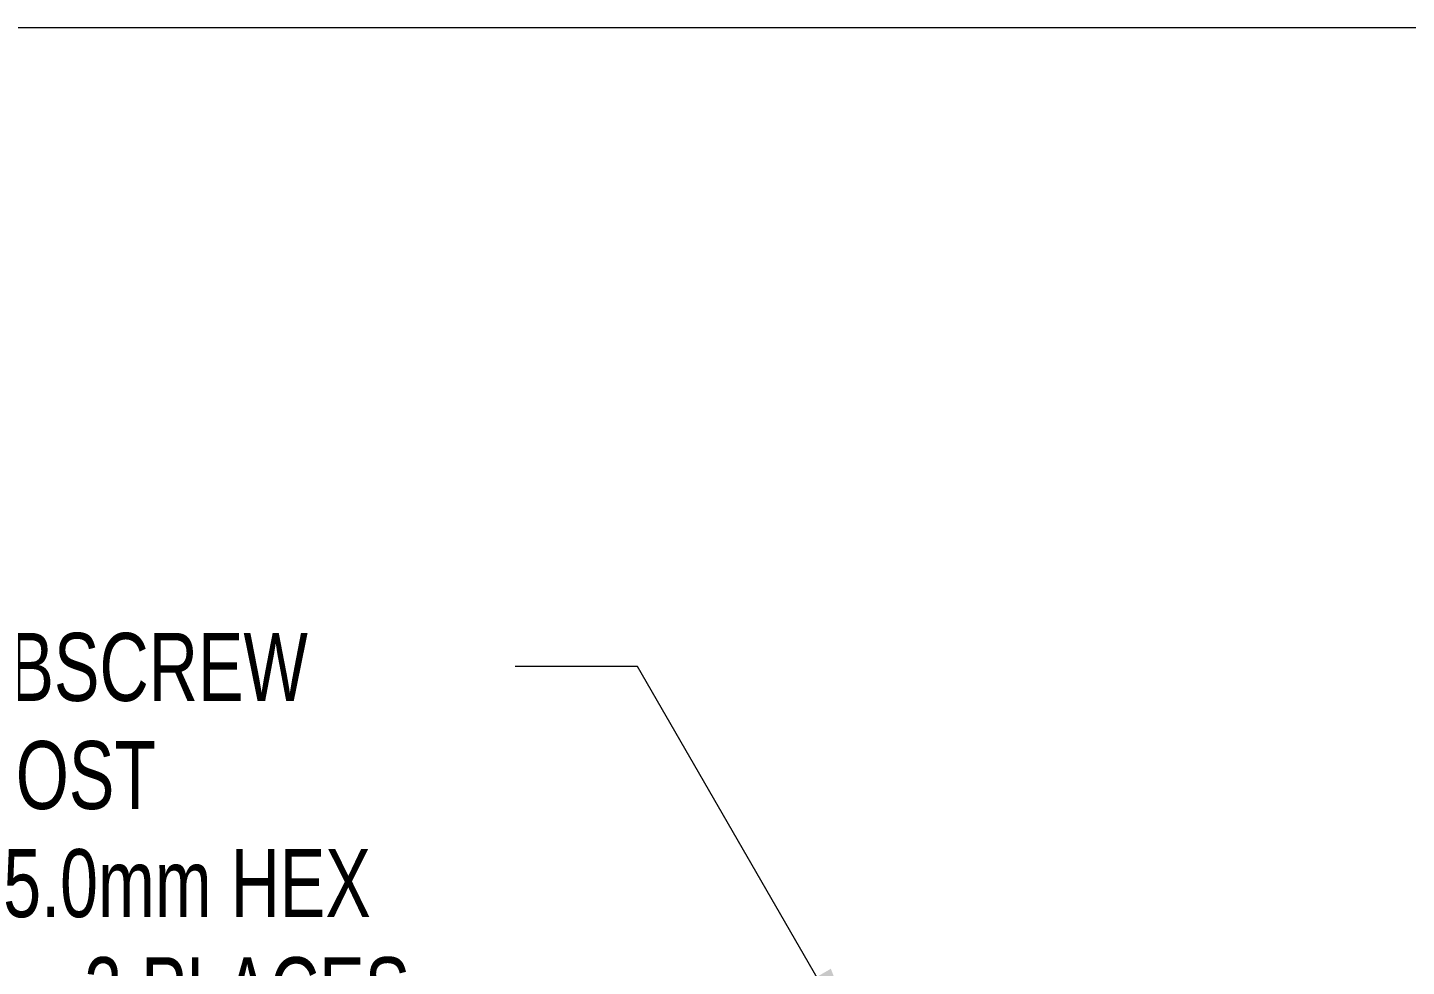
# Model space of a CAD drawing. Header units: millimetres. Extents: x 2 to 278, y 1 to 215.
# Drawn here: x 132.51 to 175.42, y 185.43 to 214.65 of the extents above; entities that cross this region are included whole.
import ezdxf

# ---------------------------------------------------------------- set-up
doc = ezdxf.new("R2010")
doc.units = ezdxf.units.MM
doc.styles.add('SLDTEXTSTYLE0', font='TXT', dxfattribs={"width": 0.75})
doc.dimstyles.new('SLDDIMSTYLE6', dxfattribs={"dimtxt": 2.116667, "dimasz": 3.175, "dimexe": 0, "dimexo": 0.0625, "dimgap": 0.529167, "dimtad": 0, "dimtih": 1, "dimtoh": 1, "dimdec": 1, "dimlfac": 0.666667, "dimrnd": 1e-09, "dimzin": 12, "dimdsep": 46, "dimtxsty": 'SLDTEXTSTYLE0', "dimsah": 1, "dimcen": 0, "dimadec": 0, "dimazin": 3, "dimtfac": 1, "dimtdec": 1, "dimtofl": 0, "dimtmove": 0, "dimatfit": 3, "dimfxl": 1, "dimfrac": 2, "dimtolj": 1, "dimtzin": 12, "dimarcsym": 0})

# ---------------------------------------------------------------- blocks, each defined once
blk = doc.blocks.new('_D_10')
at = {"color": 8, "linetype": 'Continuous', "lineweight": 18}
for p, q in [((151.492, 194.762), (147.682, 194.762)), ((158.655, 182.354), (151.492, 194.762))]:
    blk.add_line(p, q, dxfattribs=at)
blk.add_solid([(158.655, 182.354), (157.508, 185.358), (156.628, 184.85)], dxfattribs=at)
at = {"color": 8, "linetype": 'Continuous', "lineweight": 18, "attachment_point": 1, "style": 'SLDTEXTSTYLE0'}
for s, insert, char_height in [('KNURLED THUMBSCREW', (115.048, 195.808), 2.11667), ('FOR SECURING OF MOUNTED TR-SERIES POST', (87.089, 192.444), 2.11667), ('5.0mm HEX', (131.75, 189.081), 2.1167), ('2 PLACES', (134.267, 185.718), 2.1167)]:
    blk.add_mtext(s, dxfattribs=dict(at, insert=insert, char_height=char_height))

msp = doc.modelspace()

# ---------------------------------------------------------------- linework, layer by layer
at = {"color": 7, "linetype": 'Continuous', "lineweight": 18}
msp.add_line((1.579, 214.645), (277.989, 214.645), dxfattribs=at)

# ---------------------------------------------------------------- dimensions: what is measured, and where the dimension line sits
at = {"color": 8, "linetype": 'Continuous', "lineweight": 18}
dim = msp.add_diameter_dim_2p(p1=(169.514, 163.547), p2=(158.655, 182.354), text='KNURLED THUMBSCREW\\PFOR SECURING OF MOUNTED TR-SERIES POST\\P5.0mm HEX\\P2 PLACES', dimstyle='SLDDIMSTYLE6', override={"dimpost": '<>'}, dxfattribs=at)
dim.commit()
dim.dimension.update_dxf_attribs({"geometry": '_D_10', "text_midpoint": (116.988, 194.762), "dimtype": 163})

doc.saveas('drawing.dxf')
